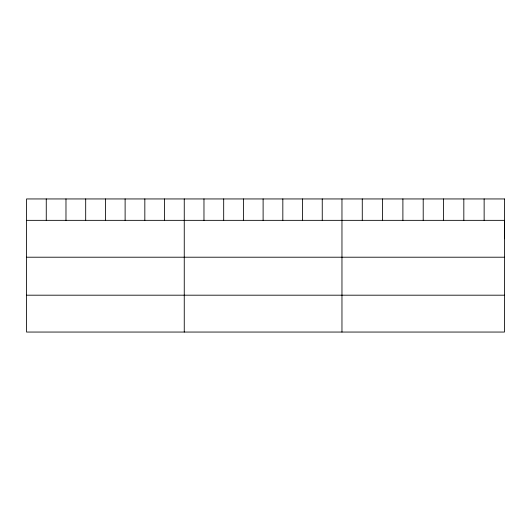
<?xml version="1.0" encoding="UTF-8"?>
<svg xmlns="http://www.w3.org/2000/svg" width="531" height="531" viewBox="0 0 531 531"><rect width="100%" height="100%" fill="white"/><g stroke="black" fill="none" stroke-linecap="round" stroke-linejoin="round"><path stroke-width="0.8" d="M504.45 238.777L504.45 220.345L26.55 220.345M26.55 257.21L504.45 257.21M26.55 295.19L504.45 295.19M484.139 198.946L484.139 220.345M463.828 198.946L463.828 220.345M443.518 198.946L443.518 220.345M423.207 198.946L423.207 220.345M402.896 198.946L402.896 220.345M382.585 198.946L382.585 220.345M362.275 198.946L362.275 220.345M341.964 198.946L341.964 332.054M322.251 198.946L322.251 220.345M302.537 198.946L302.537 220.345M282.824 198.946L282.824 220.345M263.11 198.946L263.11 220.345M243.397 198.946L243.397 220.345M223.684 198.946L223.684 220.345M203.97 198.946L203.97 220.345M184.257 198.946L184.257 332.054M164.544 198.946L164.544 220.345M144.83 198.946L144.83 220.345M125.117 198.946L125.117 220.345M105.403 198.946L105.403 220.345M85.69 198.946L85.69 220.345M65.977 198.946L65.977 220.345M46.263 198.946L46.263 220.345M504.45 198.946L26.55 198.946L26.55 332.054L504.45 332.054L504.45 198.946"/></g></svg>
